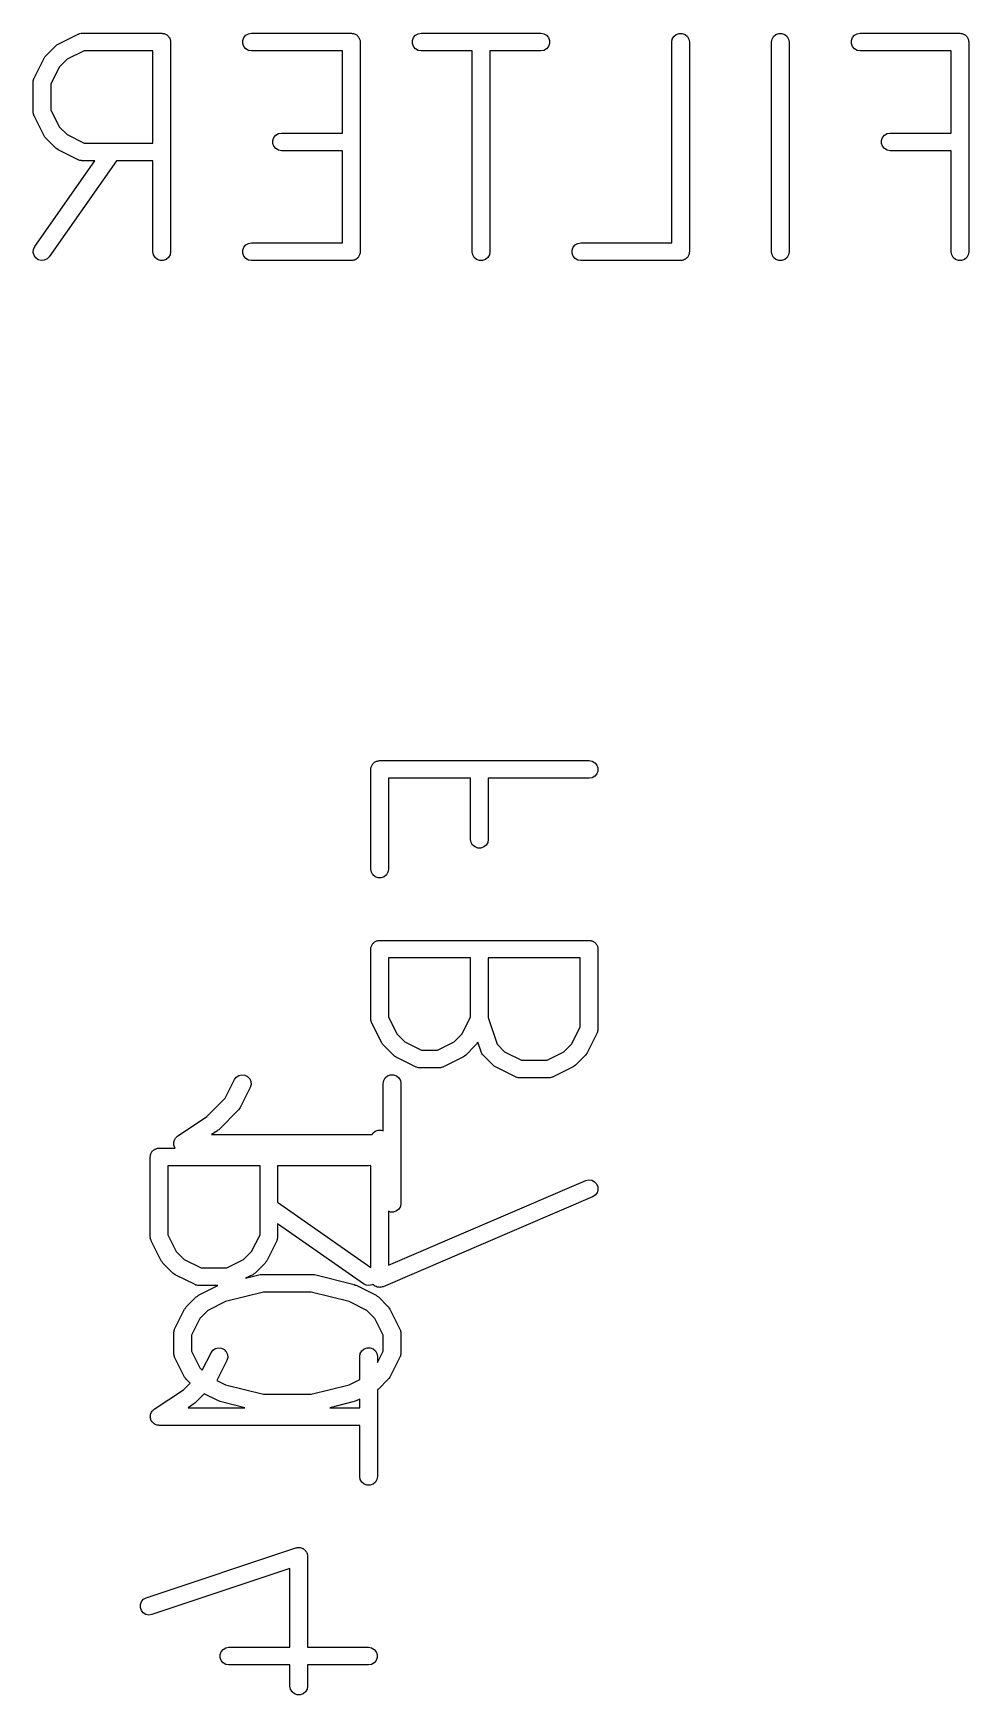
# Model space of a CAD drawing. Extents: x 1.5 to 72.3, y -91 to -17.2.
# Drawn here: x 44.88 to 50.26, y -26.75 to -17.19 of the extents above; entities that cross this region are included whole.
import ezdxf

# ---------------------------------------------------------------- set-up
doc = ezdxf.new("R2010")
doc.units = 0
doc.header["$MEASUREMENT"] = 0
doc.layers.add('BLACK', color=7, linetype='CONTINUOUS')

msp = doc.modelspace()

# ---------------------------------------------------------------- linework, layer by layer
at = {"layer": 'Black'}
for p, q in [((45.0193, -17.2481), (45.1342, -17.1906)), ((45.1342, -17.1906), (45.137, -17.1898)), ((45.137, -17.1898), (45.1396, -17.1883)), ((45.1396, -17.1883), (45.1454, -17.1873)), ((45.1454, -17.1873), (45.1511, -17.1856)), ((45.1511, -17.1856), (45.154, -17.1858)), ((45.154, -17.1858), (45.1569, -17.1852)), ((45.1569, -17.1852), (45.6165, -17.1852)), ((45.6165, -17.1852), (45.6209, -17.186)), ((45.6209, -17.186), (45.6254, -17.186)), ((45.6254, -17.186), (45.6295, -17.1875)), ((45.6295, -17.1875), (45.6339, -17.1883)), ((45.6339, -17.1883), (45.6378, -17.1905)), ((45.6378, -17.1905), (45.6419, -17.1921)), ((45.6419, -17.1921), (45.6454, -17.1949)), ((45.6454, -17.1949), (45.6492, -17.1971)), ((45.6492, -17.1971), (45.6521, -17.2005)), ((45.6521, -17.2005), (45.6555, -17.2034)), ((45.6555, -17.2034), (45.6577, -17.2072)), ((45.6577, -17.2072), (45.6605, -17.2106)), ((45.6605, -17.2106), (45.6621, -17.2148)), ((46.0836, -17.2272), (46.0896, -17.2106)), ((46.0896, -17.2106), (46.101, -17.1971)), ((46.101, -17.1971), (46.1162, -17.1883)), ((46.1162, -17.1883), (46.1336, -17.1852)), ((46.1336, -17.1852), (46.7081, -17.1852)), ((46.7081, -17.1852), (46.7125, -17.186)), ((46.7125, -17.186), (46.717, -17.186)), ((46.717, -17.186), (46.7211, -17.1875)), ((46.7211, -17.1875), (46.7255, -17.1883)), ((46.7255, -17.1883), (46.7294, -17.1905)), ((46.7294, -17.1905), (46.7335, -17.1921)), ((46.7335, -17.1921), (46.7369, -17.1949)), ((46.7369, -17.1949), (46.7408, -17.1971)), ((46.7408, -17.1971), (46.7437, -17.2005)), ((46.7437, -17.2005), (46.7471, -17.2034)), ((46.7471, -17.2034), (46.7493, -17.2072)), ((46.7493, -17.2072), (46.7521, -17.2106)), ((46.7521, -17.2106), (46.7537, -17.2148)), ((47.0603, -17.2272), (47.0663, -17.2106)), ((47.0663, -17.2106), (47.0777, -17.1971)), ((47.0777, -17.1971), (47.0929, -17.1883)), ((47.0929, -17.1883), (47.1103, -17.1852)), ((47.1103, -17.1852), (47.7997, -17.1852)), ((47.7997, -17.1852), (47.8171, -17.1883)), ((47.8171, -17.1883), (47.8324, -17.1971)), ((47.8324, -17.1971), (47.8437, -17.2106)), ((47.8437, -17.2106), (47.8498, -17.2272)), ((48.5563, -17.2187), (48.5652, -17.2034)), ((48.5652, -17.2034), (48.5787, -17.1921)), ((48.5787, -17.1921), (48.5953, -17.186)), ((48.5953, -17.186), (48.6129, -17.186)), ((48.6129, -17.186), (48.6295, -17.1921)), ((48.6295, -17.1921), (48.643, -17.2034)), ((48.643, -17.2034), (48.6518, -17.2187)), ((49.1309, -17.2187), (49.1397, -17.2034)), ((49.1397, -17.2034), (49.1532, -17.1921)), ((49.1532, -17.1921), (49.1698, -17.186)), ((49.1698, -17.186), (49.1874, -17.186)), ((49.1874, -17.186), (49.204, -17.1921)), ((49.204, -17.1921), (49.2175, -17.2034)), ((49.2175, -17.2034), (49.2263, -17.2187)), ((49.5882, -17.2272), (49.5942, -17.2106)), ((49.5942, -17.2106), (49.6056, -17.1971)), ((49.6056, -17.1971), (49.6208, -17.1883)), ((49.6208, -17.1883), (49.6382, -17.1852)), ((49.6382, -17.1852), (50.2127, -17.1852)), ((50.2127, -17.1852), (50.2171, -17.186)), ((50.2171, -17.186), (50.2216, -17.186)), ((50.2216, -17.186), (50.2257, -17.1875)), ((50.2257, -17.1875), (50.2301, -17.1883)), ((50.2301, -17.1883), (50.234, -17.1905)), ((50.234, -17.1905), (50.2381, -17.1921)), ((50.2381, -17.1921), (50.2415, -17.1949)), ((50.2415, -17.1949), (50.2454, -17.1971)), ((50.2454, -17.1971), (50.2482, -17.2005)), ((50.2482, -17.2005), (50.2517, -17.2034)), ((50.2517, -17.2034), (50.2539, -17.2072)), ((50.2539, -17.2072), (50.2567, -17.2106)), ((50.2567, -17.2106), (50.2583, -17.2148)), ((44.9487, -17.315), (45.0061, -17.2576)), ((45.0061, -17.2576), (45.0128, -17.2529)), ((45.0128, -17.2529), (45.0193, -17.2481)), ((45.1689, -17.2868), (45.0721, -17.3352)), ((45.5657, -17.2868), (45.1689, -17.2868)), ((45.5657, -17.8172), (45.5657, -17.2868)), ((45.6621, -17.2148), (45.6643, -17.2187)), ((45.6643, -17.2187), (45.6651, -17.2231)), ((45.6651, -17.2231), (45.6666, -17.2272)), ((45.6666, -17.2272), (45.6666, -17.2317)), ((45.6666, -17.2317), (45.6673, -17.236)), ((45.6673, -17.236), (45.6673, -18.4425)), ((46.0836, -17.2449), (46.0836, -17.2272)), ((46.0896, -17.2614), (46.0836, -17.2449)), ((46.101, -17.275), (46.0896, -17.2614)), ((46.1162, -17.2838), (46.101, -17.275)), ((46.1336, -17.2868), (46.1162, -17.2838)), ((46.6573, -17.2868), (46.1336, -17.2868)), ((46.6573, -17.7598), (46.6573, -17.2868)), ((46.7537, -17.2148), (46.7559, -17.2187)), ((46.7559, -17.2187), (46.7567, -17.2231)), ((46.7567, -17.2231), (46.7582, -17.2272)), ((46.7582, -17.2272), (46.7582, -17.2317)), ((46.7582, -17.2317), (46.7589, -17.236)), ((46.7589, -17.236), (46.7589, -18.4425)), ((47.0603, -17.2449), (47.0603, -17.2272)), ((47.0663, -17.2614), (47.0603, -17.2449)), ((47.0777, -17.275), (47.0663, -17.2614)), ((47.0929, -17.2838), (47.0777, -17.275)), ((47.1103, -17.2868), (47.0929, -17.2838)), ((47.4042, -17.2868), (47.1103, -17.2868)), ((47.4042, -18.4425), (47.4042, -17.2868)), ((47.7997, -17.2868), (47.5058, -17.2868)), ((47.5058, -17.2868), (47.5058, -18.4425)), ((47.8171, -17.2838), (47.7997, -17.2868)), ((47.8324, -17.275), (47.8171, -17.2838)), ((47.8437, -17.2614), (47.8324, -17.275)), ((47.8498, -17.2449), (47.8437, -17.2614)), ((47.8498, -17.2272), (47.8498, -17.2449)), ((48.5533, -17.236), (48.5563, -17.2187)), ((48.5533, -18.3917), (48.5533, -17.236)), ((48.6518, -17.2187), (48.6549, -17.236)), ((48.6549, -17.236), (48.6549, -18.4425)), ((49.1278, -17.236), (49.1309, -17.2187)), ((49.1278, -18.4425), (49.1278, -17.236)), ((49.2263, -17.2187), (49.2294, -17.236)), ((49.2294, -17.236), (49.2294, -18.4425)), ((49.5882, -17.2449), (49.5882, -17.2272)), ((49.5942, -17.2614), (49.5882, -17.2449)), ((49.6056, -17.275), (49.5942, -17.2614)), ((49.6208, -17.2838), (49.6056, -17.275)), ((49.6382, -17.2868), (49.6208, -17.2838)), ((50.1619, -17.2868), (49.6382, -17.2868)), ((50.1619, -17.7598), (50.1619, -17.2868)), ((50.2583, -17.2148), (50.2605, -17.2187)), ((50.2605, -17.2187), (50.2612, -17.2231)), ((50.2612, -17.2231), (50.2628, -17.2272)), ((50.2628, -17.2272), (50.2628, -17.2317)), ((50.2628, -17.2317), (50.2635, -17.236)), ((50.2635, -17.236), (50.2635, -18.4425)), ((44.8817, -17.4431), (44.9391, -17.3282)), ((44.9391, -17.3282), (44.944, -17.3217)), ((44.944, -17.3217), (44.9487, -17.315)), ((45.0263, -17.381), (44.9779, -17.4778)), ((45.0721, -17.3352), (45.0263, -17.381)), ((44.8763, -17.4659), (44.8768, -17.463)), ((44.8763, -17.6382), (44.8763, -17.4659)), ((44.8767, -17.46), (44.8783, -17.4543)), ((44.8768, -17.463), (44.8767, -17.46)), ((44.8783, -17.4543), (44.8794, -17.4485)), ((44.8794, -17.4485), (44.8808, -17.4459)), ((44.8808, -17.4459), (44.8817, -17.4431)), ((44.9779, -17.4778), (44.9779, -17.6262)), ((44.8768, -17.6411), (44.8763, -17.6382)), ((44.8767, -17.644), (44.8768, -17.6411)), ((44.8783, -17.6497), (44.8767, -17.644)), ((44.8794, -17.6556), (44.8783, -17.6497)), ((44.8808, -17.6581), (44.8794, -17.6556)), ((44.8817, -17.6609), (44.8808, -17.6581)), ((44.9391, -17.7758), (44.8817, -17.6609)), ((44.9779, -17.6262), (45.0263, -17.723)), ((44.944, -17.7824), (44.9391, -17.7758)), ((44.9487, -17.789), (44.944, -17.7824)), ((45.0263, -17.723), (45.0721, -17.7688)), ((45.0721, -17.7688), (45.1689, -17.8172)), ((46.2559, -17.8017), (46.262, -17.7852)), ((46.262, -17.7852), (46.2733, -17.7717)), ((46.2733, -17.7717), (46.2886, -17.7628)), ((46.2886, -17.7628), (46.306, -17.7598)), ((46.306, -17.7598), (46.6573, -17.7598)), ((49.7605, -17.8017), (49.7666, -17.7852)), ((49.7666, -17.7852), (49.7779, -17.7717)), ((49.7779, -17.7717), (49.7932, -17.7628)), ((49.7932, -17.7628), (49.8106, -17.7598)), ((49.8106, -17.7598), (50.1619, -17.7598)), ((45.0061, -17.8465), (44.9487, -17.789)), ((45.0128, -17.8512), (45.0061, -17.8465)), ((45.0193, -17.856), (45.0128, -17.8512)), ((45.1342, -17.9135), (45.0193, -17.856)), ((45.1689, -17.8172), (45.5657, -17.8172)), ((46.2559, -17.8194), (46.2559, -17.8017)), ((46.262, -17.836), (46.2559, -17.8194)), ((46.2733, -17.8495), (46.262, -17.836)), ((46.2886, -17.8583), (46.2733, -17.8495)), ((46.306, -17.8614), (46.2886, -17.8583)), ((46.6573, -17.8614), (46.306, -17.8614)), ((46.6573, -18.3917), (46.6573, -17.8614)), ((49.7605, -17.8194), (49.7605, -17.8017)), ((49.7666, -17.836), (49.7605, -17.8194)), ((49.7779, -17.8495), (49.7666, -17.836)), ((49.7932, -17.8583), (49.7779, -17.8495)), ((49.8106, -17.8614), (49.7932, -17.8583)), ((50.1619, -17.8614), (49.8106, -17.8614)), ((50.1619, -18.4425), (50.1619, -17.8614)), ((44.8855, -18.4134), (45.2317, -17.9188)), ((45.3557, -17.9188), (44.9687, -18.4717)), ((45.137, -17.9143), (45.1342, -17.9135)), ((45.1396, -17.9158), (45.137, -17.9143)), ((45.1454, -17.9168), (45.1396, -17.9158)), ((45.1511, -17.9185), (45.1454, -17.9168)), ((45.154, -17.9183), (45.1511, -17.9185)), ((45.1569, -17.9188), (45.154, -17.9183)), ((45.2317, -17.9188), (45.1569, -17.9188)), ((45.5657, -17.9188), (45.3557, -17.9188)), ((45.5657, -18.4425), (45.5657, -17.9188)), ((44.8765, -18.447), (44.878, -18.4294)), ((44.8811, -18.464), (44.8765, -18.447)), ((44.878, -18.4294), (44.8855, -18.4134)), ((45.5688, -18.4599), (45.5657, -18.4425)), ((45.6673, -18.4425), (45.6643, -18.4599)), ((46.0836, -18.4337), (46.0896, -18.4171)), ((46.0836, -18.4514), (46.0836, -18.4337)), ((46.0896, -18.4679), (46.0836, -18.4514)), ((46.0896, -18.4171), (46.101, -18.4036)), ((46.101, -18.4036), (46.1162, -18.3948)), ((46.1162, -18.3948), (46.1336, -18.3917)), ((46.1336, -18.3917), (46.6573, -18.3917)), ((46.7582, -18.4514), (46.7567, -18.4555)), ((46.7589, -18.4425), (46.7582, -18.4469)), ((46.7582, -18.4469), (46.7582, -18.4514)), ((47.4073, -18.4599), (47.4042, -18.4425)), ((47.5058, -18.4425), (47.5028, -18.4599)), ((47.9795, -18.4337), (47.9856, -18.4171)), ((47.9795, -18.4514), (47.9795, -18.4337)), ((47.9856, -18.4679), (47.9795, -18.4514)), ((47.9856, -18.4171), (47.9969, -18.4036)), ((47.9969, -18.4036), (48.0122, -18.3948)), ((48.0122, -18.3948), (48.0295, -18.3917)), ((48.0295, -18.3917), (48.5533, -18.3917)), ((48.6541, -18.4514), (48.6526, -18.4555)), ((48.6549, -18.4425), (48.6541, -18.4469)), ((48.6541, -18.4469), (48.6541, -18.4514)), ((49.1309, -18.4599), (49.1278, -18.4425)), ((49.2294, -18.4425), (49.2263, -18.4599)), ((50.165, -18.4599), (50.1619, -18.4425)), ((50.2635, -18.4425), (50.2605, -18.4599)), ((44.8912, -18.4785), (44.8811, -18.464)), ((44.9057, -18.4886), (44.8912, -18.4785)), ((44.9227, -18.4932), (44.9057, -18.4886)), ((44.9403, -18.4916), (44.9227, -18.4932)), ((44.9563, -18.4842), (44.9403, -18.4916)), ((44.9687, -18.4717), (44.9563, -18.4842)), ((45.5776, -18.4752), (45.5688, -18.4599)), ((45.5911, -18.4865), (45.5776, -18.4752)), ((45.6077, -18.4926), (45.5911, -18.4865)), ((45.6254, -18.4926), (45.6077, -18.4926)), ((45.6419, -18.4865), (45.6254, -18.4926)), ((45.6555, -18.4752), (45.6419, -18.4865)), ((45.6643, -18.4599), (45.6555, -18.4752)), ((46.101, -18.4815), (46.0896, -18.4679)), ((46.1162, -18.4903), (46.101, -18.4815)), ((46.1336, -18.4933), (46.1162, -18.4903)), ((46.7081, -18.4933), (46.1336, -18.4933)), ((46.7125, -18.4926), (46.7081, -18.4933)), ((46.717, -18.4926), (46.7125, -18.4926)), ((46.7211, -18.4911), (46.717, -18.4926)), ((46.7255, -18.4903), (46.7211, -18.4911)), ((46.7294, -18.4881), (46.7255, -18.4903)), ((46.7335, -18.4865), (46.7294, -18.4881)), ((46.7369, -18.4837), (46.7335, -18.4865)), ((46.7408, -18.4815), (46.7369, -18.4837)), ((46.7437, -18.4781), (46.7408, -18.4815)), ((46.7471, -18.4752), (46.7437, -18.4781)), ((46.7493, -18.4714), (46.7471, -18.4752)), ((46.7521, -18.4679), (46.7493, -18.4714)), ((46.7537, -18.4638), (46.7521, -18.4679)), ((46.7559, -18.4599), (46.7537, -18.4638)), ((46.7567, -18.4555), (46.7559, -18.4599)), ((47.4161, -18.4752), (47.4073, -18.4599)), ((47.4296, -18.4865), (47.4161, -18.4752)), ((47.4462, -18.4926), (47.4296, -18.4865)), ((47.4638, -18.4926), (47.4462, -18.4926)), ((47.4804, -18.4865), (47.4638, -18.4926)), ((47.4939, -18.4752), (47.4804, -18.4865)), ((47.5028, -18.4599), (47.4939, -18.4752)), ((47.9969, -18.4815), (47.9856, -18.4679)), ((48.0122, -18.4903), (47.9969, -18.4815)), ((48.0295, -18.4933), (48.0122, -18.4903)), ((48.6041, -18.4933), (48.0295, -18.4933)), ((48.6084, -18.4926), (48.6041, -18.4933)), ((48.6129, -18.4926), (48.6084, -18.4926)), ((48.6171, -18.4911), (48.6129, -18.4926)), ((48.6214, -18.4903), (48.6171, -18.4911)), ((48.6253, -18.4881), (48.6214, -18.4903)), ((48.6295, -18.4865), (48.6253, -18.4881)), ((48.6329, -18.4837), (48.6295, -18.4865)), ((48.6367, -18.4815), (48.6329, -18.4837)), ((48.6396, -18.4781), (48.6367, -18.4815)), ((48.643, -18.4752), (48.6396, -18.4781)), ((48.6452, -18.4714), (48.643, -18.4752)), ((48.6481, -18.4679), (48.6452, -18.4714)), ((48.6496, -18.4638), (48.6481, -18.4679)), ((48.6518, -18.4599), (48.6496, -18.4638)), ((48.6526, -18.4555), (48.6518, -18.4599)), ((49.1397, -18.4752), (49.1309, -18.4599)), ((49.1532, -18.4865), (49.1397, -18.4752)), ((49.1698, -18.4926), (49.1532, -18.4865)), ((49.1874, -18.4926), (49.1698, -18.4926)), ((49.204, -18.4865), (49.1874, -18.4926)), ((49.2175, -18.4752), (49.204, -18.4865)), ((49.2263, -18.4599), (49.2175, -18.4752)), ((50.1738, -18.4752), (50.165, -18.4599)), ((50.1873, -18.4865), (50.1738, -18.4752)), ((50.2039, -18.4926), (50.1873, -18.4865)), ((50.2216, -18.4926), (50.2039, -18.4926)), ((50.2381, -18.4865), (50.2216, -18.4926)), ((50.2517, -18.4752), (50.2381, -18.4865)), ((50.2605, -18.4599), (50.2517, -18.4752)), ((46.8202, -21.4223), (46.821, -21.4179)), ((46.821, -21.4134), (46.8225, -21.4093)), ((46.821, -21.4179), (46.821, -21.4134)), ((46.8225, -21.4093), (46.8233, -21.4049)), ((46.8233, -21.4049), (46.8255, -21.401)), ((46.8255, -21.401), (46.8271, -21.3969)), ((46.8271, -21.3969), (46.8299, -21.3935)), ((46.8299, -21.3935), (46.8321, -21.3896)), ((46.8321, -21.3896), (46.8355, -21.3868)), ((46.8355, -21.3868), (46.8384, -21.3833)), ((46.8384, -21.3833), (46.8422, -21.3811)), ((46.8422, -21.3811), (46.8456, -21.3783)), ((46.8456, -21.3783), (46.8498, -21.3767)), ((46.8498, -21.3767), (46.8537, -21.3745)), ((46.8537, -21.3745), (46.8581, -21.3738)), ((46.8581, -21.3738), (46.8622, -21.3722)), ((46.8622, -21.3722), (46.8667, -21.3722)), ((46.8667, -21.3722), (46.871, -21.3715)), ((46.871, -21.3715), (48.0775, -21.3715)), ((48.0775, -21.3715), (48.0949, -21.3745)), ((48.0949, -21.3745), (48.1102, -21.3833)), ((48.1102, -21.3833), (48.1215, -21.3969)), ((48.1215, -21.3969), (48.1276, -21.4134)), ((48.1276, -21.4134), (48.1276, -21.4311)), ((46.8202, -21.9968), (46.8202, -21.4223)), ((47.3948, -21.4731), (46.9218, -21.4731)), ((46.9218, -21.4731), (46.9218, -21.9968)), ((47.3948, -21.8244), (47.3948, -21.4731)), ((48.0775, -21.4731), (47.4964, -21.4731)), ((47.4964, -21.4731), (47.4964, -21.8244)), ((48.0949, -21.47), (48.0775, -21.4731)), ((48.1102, -21.4612), (48.0949, -21.47)), ((48.1215, -21.4477), (48.1102, -21.4612)), ((48.1276, -21.4311), (48.1215, -21.4477)), ((47.3978, -21.8418), (47.3948, -21.8244)), ((47.4067, -21.8571), (47.3978, -21.8418)), ((47.4202, -21.8684), (47.4067, -21.8571)), ((47.4367, -21.8745), (47.4202, -21.8684)), ((47.4544, -21.8745), (47.4367, -21.8745)), ((47.471, -21.8684), (47.4544, -21.8745)), ((47.4845, -21.8571), (47.471, -21.8684)), ((47.4933, -21.8418), (47.4845, -21.8571)), ((47.4964, -21.8244), (47.4933, -21.8418)), ((46.8233, -22.0142), (46.8202, -21.9968)), ((46.8321, -22.0294), (46.8233, -22.0142)), ((46.8456, -22.0408), (46.8321, -22.0294)), ((46.8622, -22.0468), (46.8456, -22.0408)), ((46.8799, -22.0468), (46.8622, -22.0468)), ((46.8964, -22.0408), (46.8799, -22.0468)), ((46.91, -22.0294), (46.8964, -22.0408)), ((46.9188, -22.0142), (46.91, -22.0294)), ((46.9218, -21.9968), (46.9188, -22.0142)), ((46.8202, -22.4564), (46.821, -22.452)), ((46.8202, -22.8586), (46.8202, -22.4564)), ((46.821, -22.4476), (46.8225, -22.4434)), ((46.821, -22.452), (46.821, -22.4476)), ((46.8225, -22.4434), (46.8233, -22.439)), ((46.8233, -22.439), (46.8255, -22.4352)), ((46.8255, -22.4352), (46.8271, -22.431)), ((46.8271, -22.431), (46.8299, -22.4276)), ((46.8299, -22.4276), (46.8321, -22.4238)), ((46.8321, -22.4238), (46.8355, -22.4209)), ((46.8355, -22.4209), (46.8384, -22.4175)), ((46.8384, -22.4175), (46.8422, -22.4153)), ((46.8422, -22.4153), (46.8456, -22.4124)), ((46.8456, -22.4124), (46.8498, -22.4109)), ((46.8498, -22.4109), (46.8537, -22.4087)), ((46.8537, -22.4087), (46.8581, -22.4079)), ((46.8581, -22.4079), (46.8622, -22.4064)), ((46.8622, -22.4064), (46.8667, -22.4064)), ((46.8667, -22.4064), (46.871, -22.4056)), ((46.871, -22.4056), (48.0775, -22.4056)), ((48.0775, -22.4056), (48.0819, -22.4064)), ((48.0819, -22.4064), (48.0864, -22.4064)), ((48.0864, -22.4064), (48.0905, -22.4079)), ((48.0905, -22.4079), (48.0949, -22.4087)), ((48.0949, -22.4087), (48.0988, -22.4109)), ((48.0988, -22.4109), (48.1029, -22.4124)), ((48.1029, -22.4124), (48.1064, -22.4153)), ((48.1064, -22.4153), (48.1102, -22.4175)), ((48.1102, -22.4175), (48.1131, -22.4209)), ((48.1131, -22.4209), (48.1165, -22.4238)), ((48.1165, -22.4238), (48.1187, -22.4276)), ((48.1187, -22.4276), (48.1215, -22.431)), ((48.1215, -22.431), (48.1231, -22.4352)), ((48.1231, -22.4352), (48.1253, -22.439)), ((48.1253, -22.439), (48.1261, -22.4434)), ((48.1261, -22.4434), (48.1276, -22.4476)), ((48.1276, -22.4476), (48.1276, -22.452)), ((48.1276, -22.452), (48.1283, -22.4564)), ((48.1283, -22.4564), (48.1283, -22.916)), ((46.9218, -22.5072), (46.9218, -22.8466)), ((47.3948, -22.5072), (46.9218, -22.5072)), ((47.3948, -22.8466), (47.3948, -22.5072)), ((47.4964, -22.5072), (47.4964, -22.8503)), ((48.0267, -22.5072), (47.4964, -22.5072)), ((48.0267, -22.904), (48.0267, -22.5072)), ((46.9218, -22.8466), (46.9703, -22.9434)), ((47.3464, -22.9434), (47.3948, -22.8466)), ((47.4964, -22.8503), (47.5474, -23.0035)), ((46.8208, -22.8615), (46.8202, -22.8586)), ((46.8206, -22.8644), (46.8208, -22.8615)), ((46.8223, -22.8701), (46.8206, -22.8644)), ((46.8233, -22.8759), (46.8223, -22.8701)), ((46.8248, -22.8785), (46.8233, -22.8759)), ((46.8256, -22.8813), (46.8248, -22.8785)), ((46.8831, -22.9962), (46.8256, -22.8813)), ((46.9703, -22.9434), (47.016, -22.9892)), ((47.3006, -22.9892), (47.3464, -22.9434)), ((47.9783, -23.0008), (48.0267, -22.904)), ((48.123, -22.9387), (48.0655, -23.0536)), ((48.1238, -22.9359), (48.123, -22.9387)), ((48.1253, -22.9334), (48.1238, -22.9359)), ((48.1263, -22.9275), (48.1253, -22.9334)), ((48.128, -22.9218), (48.1263, -22.9275)), ((48.1283, -22.916), (48.1278, -22.9189)), ((48.1278, -22.9189), (48.128, -22.9218)), ((46.8879, -23.0027), (46.8831, -22.9962)), ((46.8926, -23.0094), (46.8879, -23.0027)), ((46.95, -23.0668), (46.8926, -23.0094)), ((47.016, -22.9892), (47.1128, -23.0376)), ((47.1128, -23.0376), (47.2038, -23.0376)), ((47.2038, -23.0376), (47.3006, -22.9892)), ((47.424, -23.0094), (47.3666, -23.0668)), ((47.4287, -23.0027), (47.424, -23.0094)), ((47.4336, -22.9962), (47.4287, -23.0027)), ((47.4362, -22.991), (47.4336, -22.9962)), ((47.4548, -23.047), (47.4362, -22.991)), ((47.5474, -23.0035), (47.5906, -23.0466)), ((47.9326, -23.0466), (47.9783, -23.0008)), ((46.9567, -23.0715), (46.95, -23.0668)), ((46.9632, -23.0764), (46.9567, -23.0715)), ((47.0781, -23.1338), (46.9632, -23.0764)), ((47.0809, -23.1347), (47.0781, -23.1338)), ((47.0835, -23.1361), (47.0809, -23.1347)), ((47.0893, -23.1371), (47.0835, -23.1361)), ((47.095, -23.1388), (47.0893, -23.1371)), ((47.098, -23.1387), (47.095, -23.1388)), ((47.1009, -23.1392), (47.098, -23.1387)), ((47.2158, -23.1392), (47.1009, -23.1392)), ((47.2186, -23.1387), (47.2158, -23.1392)), ((47.2216, -23.1388), (47.2186, -23.1387)), ((47.2273, -23.1372), (47.2216, -23.1388)), ((47.2331, -23.1361), (47.2273, -23.1372)), ((47.2357, -23.1347), (47.2331, -23.1361)), ((47.2385, -23.1338), (47.2357, -23.1347)), ((47.3534, -23.0764), (47.2385, -23.1338)), ((47.3599, -23.0715), (47.3534, -23.0764)), ((47.3666, -23.0668), (47.3599, -23.0715)), ((47.4562, -23.0496), (47.4548, -23.047)), ((47.457, -23.0524), (47.4562, -23.0496)), ((47.4604, -23.0573), (47.457, -23.0524)), ((47.4632, -23.0625), (47.4604, -23.0573)), ((47.4654, -23.0645), (47.4632, -23.0625)), ((47.4671, -23.0668), (47.4654, -23.0645)), ((47.5246, -23.1243), (47.4671, -23.0668)), ((47.5312, -23.129), (47.5246, -23.1243)), ((47.5378, -23.1338), (47.5312, -23.129)), ((47.6527, -23.1913), (47.5378, -23.1338)), ((47.5906, -23.0466), (47.6874, -23.095)), ((47.6874, -23.095), (47.8357, -23.095)), ((47.8357, -23.095), (47.9326, -23.0466)), ((47.9854, -23.1338), (47.8705, -23.1913)), ((47.9919, -23.129), (47.9854, -23.1338)), ((47.9986, -23.1243), (47.9919, -23.129)), ((48.056, -23.0668), (47.9986, -23.1243)), ((48.0607, -23.0602), (48.056, -23.0668)), ((48.0655, -23.0536), (48.0607, -23.0602)), ((45.9816, -23.3146), (46.0353, -23.2071)), ((46.0353, -23.2071), (46.0458, -23.1929)), ((46.0458, -23.1929), (46.0606, -23.1832)), ((46.0606, -23.1832), (46.0777, -23.1791)), ((46.0777, -23.1791), (46.0952, -23.1811)), ((46.0952, -23.1811), (46.111, -23.189)), ((46.111, -23.189), (46.1232, -23.2018)), ((46.1232, -23.2018), (46.1302, -23.218)), ((46.1312, -23.2356), (46.1262, -23.2525)), ((46.1302, -23.218), (46.1312, -23.2356)), ((46.8917, -23.2298), (46.8948, -23.2124)), ((46.8917, -23.5023), (46.8917, -23.2298)), ((46.8948, -23.2124), (46.9036, -23.1972)), ((46.9036, -23.1972), (46.9171, -23.1858)), ((46.9171, -23.1858), (46.9337, -23.1798)), ((46.9337, -23.1798), (46.9514, -23.1798)), ((46.9514, -23.1798), (46.9679, -23.1858)), ((46.9679, -23.1858), (46.9815, -23.1972)), ((46.9815, -23.1972), (46.9903, -23.2124)), ((46.9903, -23.2124), (46.9933, -23.2298)), ((46.9933, -23.2298), (46.9933, -23.9192)), ((47.6555, -23.1921), (47.6527, -23.1913)), ((47.658, -23.1936), (47.6555, -23.1921)), ((47.6639, -23.1946), (47.658, -23.1936)), ((47.6696, -23.1963), (47.6639, -23.1946)), ((47.6725, -23.1961), (47.6696, -23.1963)), ((47.6754, -23.1966), (47.6725, -23.1961)), ((47.8477, -23.1966), (47.6754, -23.1966)), ((47.8506, -23.1961), (47.8477, -23.1966)), ((47.8535, -23.1963), (47.8506, -23.1961)), ((47.8593, -23.1946), (47.8535, -23.1963)), ((47.8651, -23.1936), (47.8593, -23.1946)), ((47.8676, -23.1921), (47.8651, -23.1936)), ((47.8705, -23.1913), (47.8676, -23.1921)), ((45.876, -23.4201), (45.9816, -23.3146)), ((46.1262, -23.2525), (46.0687, -23.3674)), ((45.7079, -23.5323), (45.876, -23.4201)), ((46.0592, -23.3806), (45.9443, -23.4955)), ((46.0639, -23.374), (46.0592, -23.3806)), ((46.0687, -23.3674), (46.0639, -23.374)), ((45.9366, -23.5019), (45.9038, -23.5237)), ((45.9402, -23.4984), (45.9366, -23.5019)), ((45.9443, -23.4955), (45.9402, -23.4984)), ((46.8273, -23.5237), (46.8321, -23.5153)), ((46.8321, -23.5153), (46.8456, -23.504)), ((46.8456, -23.504), (46.8622, -23.498)), ((46.8622, -23.498), (46.8799, -23.498)), ((46.8799, -23.498), (46.8917, -23.5023)), ((45.5621, -23.6196), (45.5655, -23.6168)), ((45.5655, -23.6168), (45.5684, -23.6133)), ((45.5684, -23.6133), (45.5722, -23.6111)), ((45.5722, -23.6111), (45.5756, -23.6083)), ((45.5756, -23.6083), (45.5798, -23.6067)), ((45.5798, -23.6067), (45.5837, -23.6045)), ((45.5837, -23.6045), (45.5881, -23.6038)), ((45.5881, -23.6038), (45.5922, -23.6022)), ((45.5922, -23.6022), (45.5967, -23.6022)), ((45.5967, -23.6022), (45.601, -23.6015)), ((45.601, -23.6015), (45.6933, -23.6015)), ((45.6854, -23.5778), (45.686, -23.5718)), ((45.686, -23.5805), (45.6854, -23.5778)), ((45.686, -23.5657), (45.687, -23.5631)), ((45.686, -23.5718), (45.686, -23.5657)), ((45.686, -23.5833), (45.686, -23.5805)), ((45.6881, -23.589), (45.686, -23.5833)), ((45.687, -23.5631), (45.6873, -23.5603)), ((45.6873, -23.5603), (45.69, -23.5548)), ((45.6895, -23.5949), (45.6881, -23.589)), ((45.6911, -23.5973), (45.6895, -23.5949)), ((45.69, -23.5548), (45.6921, -23.5491)), ((45.6921, -23.5999), (45.6911, -23.5973)), ((45.6921, -23.5491), (45.6939, -23.547)), ((45.6933, -23.6015), (45.6921, -23.5999)), ((45.6939, -23.547), (45.6951, -23.5444)), ((45.6951, -23.5444), (45.6995, -23.5403)), ((45.6995, -23.5403), (45.7034, -23.5356)), ((45.7034, -23.5356), (45.7058, -23.5342)), ((45.7058, -23.5342), (45.7079, -23.5323)), ((45.9038, -23.5237), (46.8273, -23.5237)), ((45.5502, -23.6523), (45.551, -23.6479)), ((45.5502, -24.1119), (45.5502, -23.6523)), ((45.551, -23.6434), (45.5525, -23.6393)), ((45.551, -23.6479), (45.551, -23.6434)), ((45.5525, -23.6393), (45.5533, -23.6349)), ((45.5533, -23.6349), (45.5555, -23.631)), ((45.5555, -23.631), (45.5571, -23.6269)), ((45.5571, -23.6269), (45.5599, -23.6235)), ((45.5599, -23.6235), (45.5621, -23.6196)), ((45.6518, -23.7031), (45.6518, -24.0999)), ((46.1822, -23.7031), (45.6518, -23.7031)), ((46.1822, -24.0999), (46.1822, -23.7031)), ((46.8075, -23.7031), (46.2838, -23.7031)), ((46.2838, -23.7031), (46.2838, -23.9131)), ((46.8202, -23.7008), (46.8075, -23.7031)), ((46.8202, -24.2886), (46.8202, -23.7008)), ((46.9218, -24.2753), (48.0575, -23.7886)), ((48.0575, -23.7886), (48.0747, -23.7845)), ((48.0747, -23.7845), (48.0922, -23.7866)), ((48.0922, -23.7866), (48.108, -23.7946)), ((48.108, -23.7946), (48.1201, -23.8074)), ((48.1201, -23.8074), (48.127, -23.8237)), ((48.0976, -23.882), (46.8911, -24.399)), ((48.1123, -23.8723), (48.0976, -23.882)), ((48.1229, -23.8582), (48.1123, -23.8723)), ((48.128, -23.8413), (48.1229, -23.8582)), ((48.127, -23.8237), (48.128, -23.8413)), ((46.2838, -23.9131), (46.8202, -24.2886)), ((46.9337, -23.9693), (46.9218, -23.9649)), ((46.9218, -23.9649), (46.9218, -24.2753)), ((46.9514, -23.9693), (46.9337, -23.9693)), ((46.9679, -23.9632), (46.9514, -23.9693)), ((46.9815, -23.9519), (46.9679, -23.9632)), ((46.9903, -23.9366), (46.9815, -23.9519)), ((46.9933, -23.9192), (46.9903, -23.9366)), ((46.7784, -24.3833), (46.2838, -24.0371)), ((46.2838, -24.0371), (46.2838, -24.1119)), ((45.5508, -24.1148), (45.5502, -24.1119)), ((45.5506, -24.1177), (45.5508, -24.1148)), ((45.5523, -24.1234), (45.5506, -24.1177)), ((45.5533, -24.1293), (45.5523, -24.1234)), ((45.5548, -24.1318), (45.5533, -24.1293)), ((45.5556, -24.1346), (45.5548, -24.1318)), ((45.6131, -24.2495), (45.5556, -24.1346)), ((45.6518, -24.0999), (45.7003, -24.1967)), ((46.1338, -24.1967), (46.1822, -24.0999)), ((46.2785, -24.1346), (46.221, -24.2495)), ((46.2793, -24.1318), (46.2785, -24.1346)), ((46.2808, -24.1293), (46.2793, -24.1318)), ((46.2818, -24.1234), (46.2808, -24.1293)), ((46.2835, -24.1177), (46.2818, -24.1234)), ((46.2838, -24.1119), (46.2833, -24.1148)), ((46.2833, -24.1148), (46.2835, -24.1177)), ((45.6179, -24.256), (45.6131, -24.2495)), ((45.6226, -24.2627), (45.6179, -24.256)), ((45.68, -24.3202), (45.6226, -24.2627)), ((45.7003, -24.1967), (45.746, -24.2425)), ((45.746, -24.2425), (45.8428, -24.2909)), ((45.9912, -24.2909), (46.088, -24.2425)), ((46.088, -24.2425), (46.1338, -24.1967)), ((46.2115, -24.2627), (46.154, -24.3202)), ((46.2162, -24.256), (46.2115, -24.2627)), ((46.221, -24.2495), (46.2162, -24.256)), ((45.6867, -24.3248), (45.68, -24.3202)), ((45.6932, -24.3297), (45.6867, -24.3248)), ((45.8081, -24.3871), (45.6932, -24.3297)), ((45.8428, -24.2909), (45.9912, -24.2909)), ((46.0987, -24.3507), (46.1833, -24.3296)), ((46.1408, -24.3297), (46.0987, -24.3507)), ((46.1474, -24.3248), (46.1408, -24.3297)), ((46.154, -24.3202), (46.1474, -24.3248)), ((46.1833, -24.3296), (46.1895, -24.3291)), ((46.1895, -24.3291), (46.1957, -24.3281)), ((46.1957, -24.3281), (46.4829, -24.3281)), ((46.4829, -24.3281), (46.4891, -24.3291)), ((46.4891, -24.3291), (46.4952, -24.3296)), ((46.4952, -24.3296), (46.7251, -24.387)), ((46.7944, -24.3908), (46.7784, -24.3833)), ((45.7576, -24.5153), (45.815, -24.4578)), ((45.8109, -24.388), (45.8081, -24.3871)), ((45.8135, -24.3894), (45.8109, -24.388)), ((45.8193, -24.3905), (45.8135, -24.3894)), ((45.815, -24.4578), (45.8217, -24.4532)), ((45.825, -24.3922), (45.8193, -24.3905)), ((45.8217, -24.4532), (45.8282, -24.4483)), ((45.828, -24.392), (45.825, -24.3922)), ((45.8309, -24.3925), (45.828, -24.392)), ((45.8282, -24.4483), (45.9399, -24.3925)), ((45.9399, -24.3925), (45.8309, -24.3925)), ((46.2019, -24.4297), (45.9836, -24.4842)), ((46.4767, -24.4297), (46.2019, -24.4297)), ((46.695, -24.4842), (46.4767, -24.4297)), ((46.7251, -24.387), (46.7301, -24.3893)), ((46.7301, -24.3893), (46.7355, -24.3909)), ((46.7355, -24.3909), (46.8504, -24.4483)), ((46.812, -24.3923), (46.7944, -24.3908)), ((46.829, -24.3877), (46.812, -24.3923)), ((46.8325, -24.3853), (46.829, -24.3877)), ((46.8366, -24.3887), (46.8325, -24.3853)), ((46.8406, -24.393), (46.8366, -24.3887)), ((46.8433, -24.3944), (46.8406, -24.393)), ((46.8456, -24.3963), (46.8433, -24.3944)), ((46.8511, -24.3983), (46.8456, -24.3963)), ((46.8504, -24.4483), (46.8569, -24.4532)), ((46.8564, -24.401), (46.8511, -24.3983)), ((46.8594, -24.4013), (46.8564, -24.401)), ((46.8569, -24.4532), (46.8636, -24.4578)), ((46.8622, -24.4024), (46.8594, -24.4013)), ((46.8681, -24.4024), (46.8622, -24.4024)), ((46.8636, -24.4578), (46.921, -24.5153)), ((46.8739, -24.4031), (46.8681, -24.4024)), ((46.8768, -24.4024), (46.8739, -24.4031)), ((46.8799, -24.4024), (46.8768, -24.4024)), ((46.8854, -24.4004), (46.8799, -24.4024)), ((46.8911, -24.399), (46.8854, -24.4004)), ((45.6906, -24.6434), (45.7481, -24.5285)), ((45.7481, -24.5285), (45.7529, -24.522)), ((45.7529, -24.522), (45.7576, -24.5153)), ((45.881, -24.5355), (45.8352, -24.5813)), ((45.9836, -24.4842), (45.881, -24.5355)), ((46.7976, -24.5355), (46.695, -24.4842)), ((46.8433, -24.5813), (46.7976, -24.5355)), ((46.921, -24.5153), (46.9257, -24.522)), ((46.9257, -24.522), (46.9305, -24.5285)), ((46.9305, -24.5285), (46.988, -24.6434)), ((45.6852, -24.6661), (45.6858, -24.6632)), ((45.6852, -24.781), (45.6852, -24.6661)), ((45.6856, -24.6603), (45.6873, -24.6546)), ((45.6858, -24.6632), (45.6856, -24.6603)), ((45.6873, -24.6546), (45.6883, -24.6487)), ((45.6883, -24.6487), (45.6898, -24.6462)), ((45.6898, -24.6462), (45.6906, -24.6434)), ((45.8352, -24.5813), (45.7868, -24.6781)), ((46.8917, -24.6781), (46.8433, -24.5813)), ((46.988, -24.6434), (46.9888, -24.6462)), ((46.9888, -24.6462), (46.9903, -24.6487)), ((46.9903, -24.6487), (46.9913, -24.6546)), ((46.9913, -24.6546), (46.993, -24.6603)), ((46.993, -24.6603), (46.9928, -24.6632)), ((46.9928, -24.6632), (46.9933, -24.6661)), ((46.9933, -24.6661), (46.9933, -24.781)), ((45.7868, -24.6781), (45.7868, -24.769)), ((45.9003, -24.7786), (45.9108, -24.7644)), ((45.9108, -24.7644), (45.9256, -24.7547)), ((45.9256, -24.7547), (45.9427, -24.7506)), ((45.9427, -24.7506), (45.9602, -24.7526)), ((45.9602, -24.7526), (45.976, -24.7605)), ((45.976, -24.7605), (45.9882, -24.7733)), ((46.7686, -24.7687), (46.7821, -24.7573)), ((46.7821, -24.7573), (46.7987, -24.7513)), ((46.7987, -24.7513), (46.8164, -24.7513)), ((46.8164, -24.7513), (46.8329, -24.7573)), ((46.8329, -24.7573), (46.8465, -24.7687)), ((46.8917, -24.769), (46.8917, -24.6781)), ((45.6858, -24.7839), (45.6852, -24.781)), ((45.6856, -24.7868), (45.6858, -24.7839)), ((45.6873, -24.7925), (45.6856, -24.7868)), ((45.6883, -24.7984), (45.6873, -24.7925)), ((45.6898, -24.8009), (45.6883, -24.7984)), ((45.6906, -24.8037), (45.6898, -24.8009)), ((45.7481, -24.9186), (45.6906, -24.8037)), ((45.7868, -24.769), (45.8353, -24.8658)), ((45.8496, -24.8801), (45.9003, -24.7786)), ((45.9912, -24.824), (45.9341, -24.9382)), ((45.9882, -24.7733), (45.9952, -24.7895)), ((45.9962, -24.8071), (45.9912, -24.824)), ((45.9952, -24.7895), (45.9962, -24.8071)), ((46.7567, -24.8013), (46.7598, -24.7839)), ((46.7567, -24.932), (46.7567, -24.8013)), ((46.7598, -24.7839), (46.7686, -24.7687)), ((46.8465, -24.7687), (46.8553, -24.7839)), ((46.8553, -24.7839), (46.8583, -24.8013)), ((46.8583, -24.8358), (46.8917, -24.769)), ((46.8583, -24.8013), (46.8583, -24.8358)), ((46.988, -24.8037), (46.9305, -24.9186)), ((46.9888, -24.8009), (46.988, -24.8037)), ((46.9903, -24.7984), (46.9888, -24.8009)), ((46.9913, -24.7925), (46.9903, -24.7984)), ((46.993, -24.7868), (46.9913, -24.7925)), ((46.9933, -24.781), (46.9928, -24.7839)), ((46.9928, -24.7839), (46.993, -24.7868)), ((45.741, -24.9916), (45.7792, -24.9535)), ((45.7529, -24.9252), (45.7481, -24.9186)), ((45.7576, -24.9318), (45.7529, -24.9252)), ((45.7792, -24.9535), (45.7576, -24.9318)), ((45.8353, -24.8658), (45.8496, -24.8801)), ((45.9341, -24.9382), (45.9836, -24.9629)), ((46.695, -24.9629), (46.7567, -24.932)), ((46.921, -24.9318), (46.8636, -24.9893)), ((46.9257, -24.9252), (46.921, -24.9318)), ((46.9305, -24.9186), (46.9257, -24.9252)), ((45.5729, -25.1038), (45.741, -24.9916)), ((45.8611, -25.0153), (45.8093, -25.067)), ((45.9431, -25.0563), (45.8611, -25.0153)), ((45.9836, -24.9629), (46.2019, -25.0175)), ((46.2019, -25.0175), (46.4767, -25.0175)), ((46.4767, -25.0175), (46.695, -24.9629)), ((46.7567, -25.0456), (46.7355, -25.0563)), ((46.7567, -25.0952), (46.7567, -25.0456)), ((46.8636, -24.9893), (46.8583, -24.993)), ((46.8583, -24.993), (46.8583, -25.4907)), ((45.5504, -25.1493), (45.551, -25.1433)), ((45.551, -25.1372), (45.552, -25.1346)), ((45.551, -25.1433), (45.551, -25.1372)), ((45.552, -25.1346), (45.5523, -25.1318)), ((45.5523, -25.1318), (45.555, -25.1263)), ((45.555, -25.1263), (45.5571, -25.1206)), ((45.5571, -25.1206), (45.5589, -25.1185)), ((45.5589, -25.1185), (45.5601, -25.1159)), ((45.5601, -25.1159), (45.5645, -25.1118)), ((45.5645, -25.1118), (45.5684, -25.1071)), ((45.5684, -25.1071), (45.5708, -25.1057)), ((45.5708, -25.1057), (45.5729, -25.1038)), ((45.8016, -25.0734), (45.7688, -25.0952)), ((45.7688, -25.0952), (46.094, -25.0952)), ((45.8052, -25.0699), (45.8016, -25.0734)), ((45.8093, -25.067), (45.8052, -25.0699)), ((45.9485, -25.0579), (45.9431, -25.0563)), ((45.9535, -25.0601), (45.9485, -25.0579)), ((46.094, -25.0952), (45.9535, -25.0601)), ((46.7251, -25.0601), (46.5846, -25.0952)), ((46.5846, -25.0952), (46.7567, -25.0952)), ((46.7301, -25.0579), (46.7251, -25.0601)), ((46.7355, -25.0563), (46.7301, -25.0579)), ((45.551, -25.152), (45.5504, -25.1493)), ((45.551, -25.1548), (45.551, -25.152)), ((45.5531, -25.1605), (45.551, -25.1548)), ((45.5545, -25.1664), (45.5531, -25.1605)), ((45.5561, -25.1688), (45.5545, -25.1664)), ((45.5571, -25.1714), (45.5561, -25.1688)), ((45.561, -25.1761), (45.5571, -25.1714)), ((45.5643, -25.1811), (45.561, -25.1761)), ((45.5666, -25.1828), (45.5643, -25.1811)), ((45.5684, -25.1849), (45.5666, -25.1828)), ((45.5736, -25.188), (45.5684, -25.1849)), ((45.5785, -25.1916), (45.5736, -25.188)), ((45.5812, -25.1924), (45.5785, -25.1916)), ((45.5837, -25.1938), (45.5812, -25.1924)), ((45.5896, -25.1948), (45.5837, -25.1938)), ((45.5955, -25.1965), (45.5896, -25.1948)), ((45.5983, -25.1963), (45.5955, -25.1965)), ((45.601, -25.1968), (45.5983, -25.1963)), ((46.7567, -25.1968), (45.601, -25.1968)), ((46.7567, -25.4907), (46.7567, -25.1968)), ((46.7598, -25.5081), (46.7567, -25.4907)), ((46.7686, -25.5234), (46.7598, -25.5081)), ((46.7821, -25.5347), (46.7686, -25.5234)), ((46.8465, -25.5234), (46.8329, -25.5347)), ((46.8553, -25.5081), (46.8465, -25.5234)), ((46.8583, -25.4907), (46.8553, -25.5081)), ((46.7987, -25.5408), (46.7821, -25.5347)), ((46.8164, -25.5408), (46.7987, -25.5408)), ((46.8329, -25.5347), (46.8164, -25.5408)), ((45.5275, -26.1894), (46.3893, -25.9022)), ((46.3893, -25.9022), (46.393, -25.9016)), ((46.393, -25.9016), (46.3966, -25.9003)), ((46.3966, -25.9003), (46.4017, -25.9003)), ((46.4017, -25.9003), (46.4068, -25.8996)), ((46.4068, -25.8996), (46.4104, -25.9003)), ((46.4104, -25.9003), (46.4142, -25.9003)), ((46.4142, -25.9003), (46.419, -25.9021)), ((46.419, -25.9021), (46.4241, -25.9031)), ((46.4241, -25.9031), (46.4273, -25.9051)), ((46.4273, -25.9051), (46.4308, -25.9064)), ((46.4308, -25.9064), (46.4347, -25.9097)), ((46.4347, -25.9097), (46.4391, -25.9123)), ((46.4391, -25.9123), (46.4414, -25.9153)), ((46.4414, -25.9153), (46.4443, -25.9177)), ((46.4443, -25.9177), (46.4469, -25.9222)), ((46.4469, -25.9222), (46.4501, -25.9262)), ((46.4501, -25.9262), (46.4512, -25.9297)), ((46.4512, -25.9297), (46.4531, -25.933)), ((46.4531, -25.933), (46.454, -25.938)), ((46.454, -25.938), (46.4556, -25.9429)), ((46.4556, -25.9429), (46.4555, -25.9467)), ((46.4555, -25.9467), (46.4562, -25.9504)), ((46.4562, -25.9504), (46.4562, -26.4741)), ((46.3546, -26.0208), (45.5597, -26.2858)), ((46.3546, -26.4741), (46.3546, -26.0208)), ((45.5003, -26.211), (45.512, -26.1978)), ((45.512, -26.1978), (45.5275, -26.1894)), ((45.4933, -26.2451), (45.4938, -26.2274)), ((45.4989, -26.2618), (45.4933, -26.2451)), ((45.4938, -26.2274), (45.5003, -26.211)), ((45.5099, -26.2756), (45.4989, -26.2618)), ((45.5249, -26.2849), (45.5099, -26.2756)), ((45.5422, -26.2884), (45.5249, -26.2849)), ((45.5597, -26.2858), (45.5422, -26.2884)), ((45.9592, -26.4995), (45.9706, -26.486)), ((45.9706, -26.486), (45.9858, -26.4771)), ((45.9858, -26.4771), (46.0032, -26.4741)), ((46.0032, -26.4741), (46.3546, -26.4741)), ((46.4562, -26.4741), (46.8075, -26.4741)), ((46.8075, -26.4741), (46.8249, -26.4771)), ((46.8249, -26.4771), (46.8402, -26.486)), ((46.8402, -26.486), (46.8515, -26.4995)), ((45.9532, -26.5161), (45.9592, -26.4995)), ((45.9532, -26.5337), (45.9532, -26.5161)), ((45.9592, -26.5503), (45.9532, -26.5337)), ((45.9706, -26.5638), (45.9592, -26.5503)), ((45.9858, -26.5726), (45.9706, -26.5638)), ((46.0032, -26.5757), (45.9858, -26.5726)), ((46.3546, -26.5757), (46.0032, -26.5757)), ((46.3546, -26.6972), (46.3546, -26.5757)), ((46.8075, -26.5757), (46.4562, -26.5757)), ((46.4562, -26.5757), (46.4562, -26.6972)), ((46.8249, -26.5726), (46.8075, -26.5757)), ((46.8402, -26.5638), (46.8249, -26.5726)), ((46.8515, -26.5503), (46.8402, -26.5638)), ((46.8515, -26.4995), (46.8576, -26.5161)), ((46.8576, -26.5337), (46.8515, -26.5503)), ((46.8576, -26.5161), (46.8576, -26.5337)), ((46.3576, -26.7146), (46.3546, -26.6972)), ((46.3665, -26.7299), (46.3576, -26.7146)), ((46.38, -26.7412), (46.3665, -26.7299)), ((46.3966, -26.7473), (46.38, -26.7412)), ((46.4142, -26.7473), (46.3966, -26.7473)), ((46.4308, -26.7412), (46.4142, -26.7473)), ((46.4443, -26.7299), (46.4308, -26.7412)), ((46.4531, -26.7146), (46.4443, -26.7299)), ((46.4562, -26.6972), (46.4531, -26.7146))]:
    msp.add_line(p, q, dxfattribs=at)

doc.saveas('drawing.dxf')
